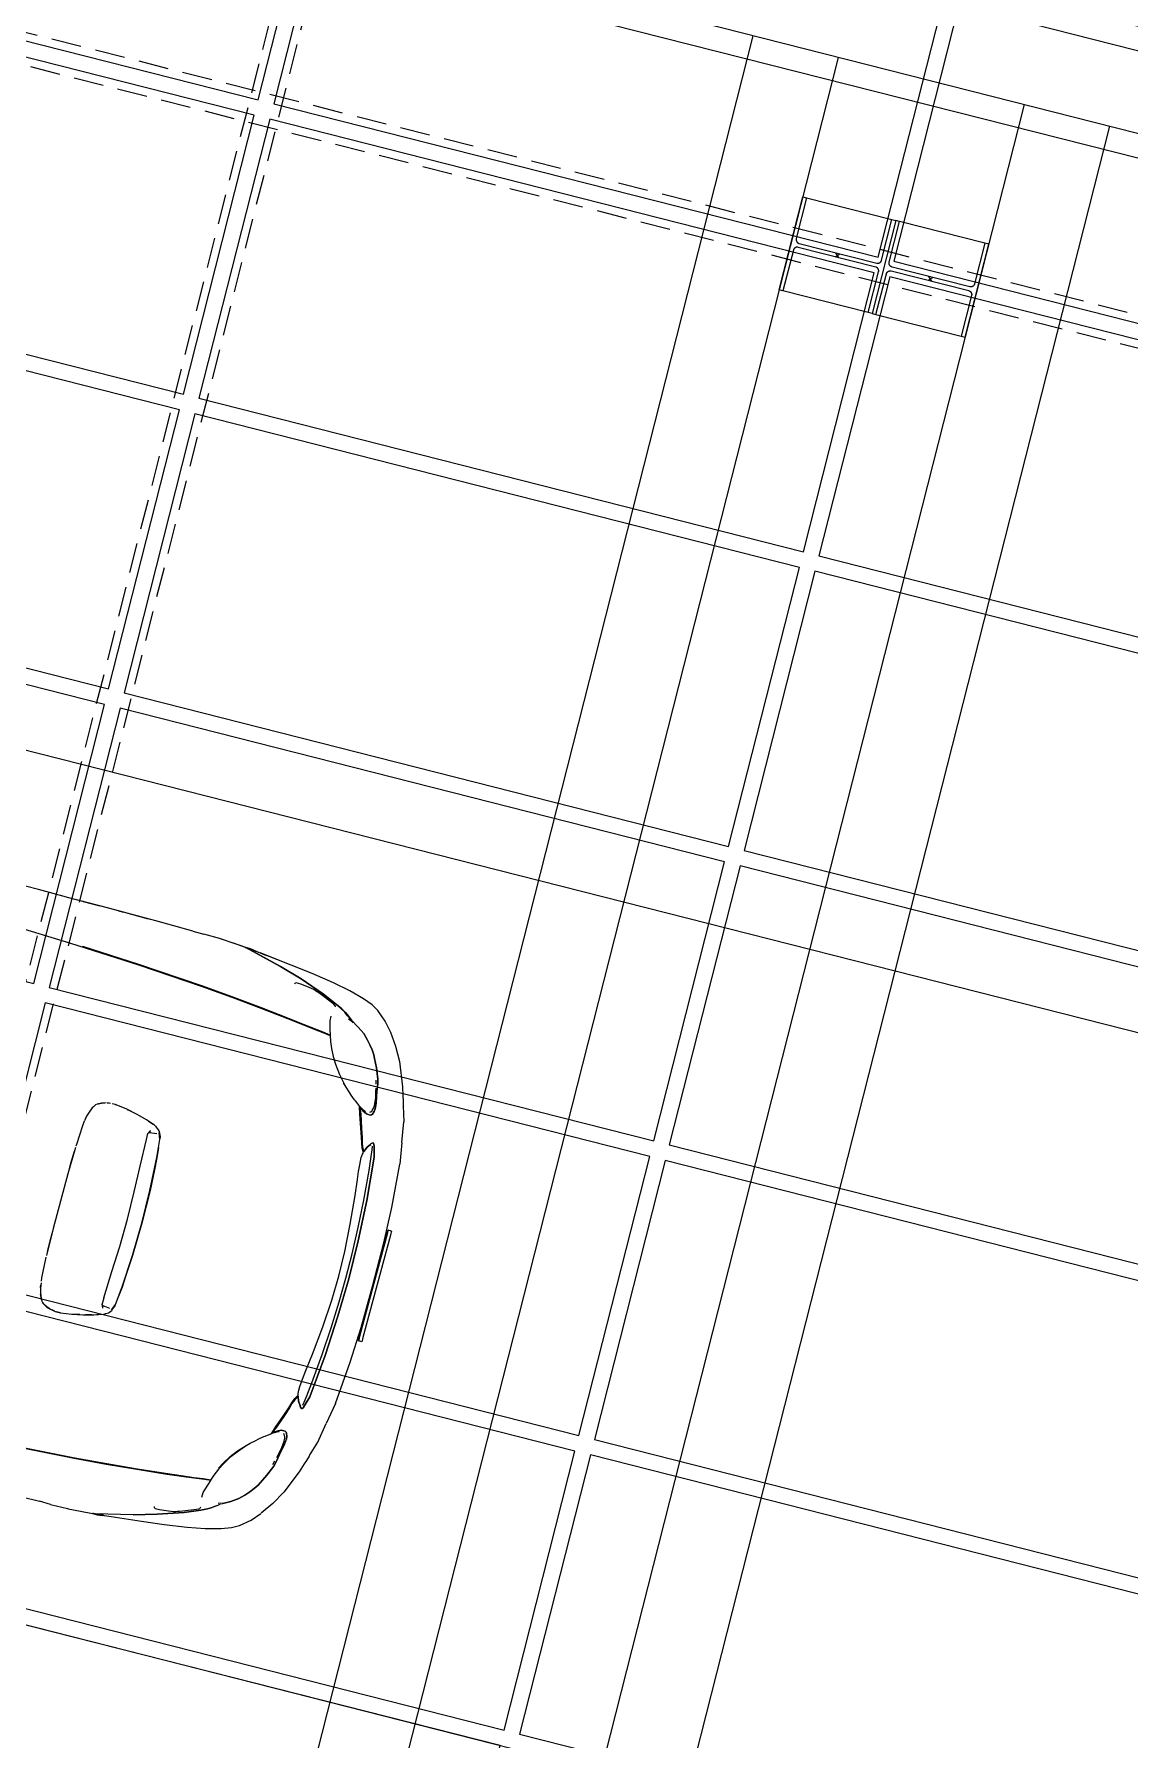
# Model space of a CAD drawing. Header units: inches. Extents: x 6322 to 85903, y -36042 to 7673.
# Drawn here: x 76991.2 to 77128.2, y 102.5 to 315.8 of the extents above; entities that cross this region are included whole.
import ezdxf

# ---------------------------------------------------------------- set-up
doc = ezdxf.new("R2010")
doc.units = ezdxf.units.IN
doc.header["$LTSCALE"] = 10
doc.linetypes.add('Amconstr', pattern=[9999, 9999, 0])
doc.linetypes.add('HIDDEN2', pattern=[0.1875, 0.125, -0.0625])
for name, color, linetype in [('ADSK_ASSOC_ENTITY_BACKUPS', 7, 'Continuous'), ('afaq', 6, 'Continuous'), ('CAR1', 250, 'Continuous'), ('PARK LINE', 2, 'Continuous'), ('SHADE COL', 7, 'Continuous'), ('SHADE I SEC BEAM', 11, 'HIDDEN2'), ('SOLAR PANEL', 10, 'Continuous'), ('WALL', 4, 'Continuous')]:
    doc.layers.add(name, color=color, linetype=linetype)

# ---------------------------------------------------------------- blocks, each defined once
blk = doc.blocks.new('A$C66fa2cac')
at = {"layer": 'SHADE COL', "color": 1, "linetype": 'Amconstr', "lineweight": 25}
for p, q in [((-5.5, 6), (5.5, 6)), ((-0.25, 0.25), (0.25, -0.25)), ((0.25, 0.25), (-0.25, -0.25)), ((5.5, -6), (-5.5, -6))]:
    blk.add_line(p, q, dxfattribs=at)
at = {"layer": 'SHADE COL', "linetype": 'Amconstr', "lineweight": 25}
blk.add_lwpolyline([(-6, -6), (-6, 6), (-5.5, 6), (-5.5, 0.75, 0.414214), (-5, 0.25), (5, 0.25, 0.414214), (5.5, 0.75), (5.5, 6), (6, 6), (6, -6), (5.5, -6), (5.5, -0.75, 0.414214), (5, -0.25), (-5, -0.25, 0.414214), (-5.5, -0.75), (-5.5, -6), (-6, -6)], format="xyb", dxfattribs=at)
blk = doc.blocks.new('A$Cea46d825')
at = {"layer": 'SHADE COL', "linetype": 'Amconstr', "lineweight": 25, "rotation": 90.0000000005737}
blk.add_blockref('A$C66fa2cac', (-6, 18), dxfattribs=at)
at = {"layer": 'SHADE COL', "linetype": 'Amconstr', "lineweight": 25, "xscale": -1, "rotation": 89.99999999931063}
blk.add_blockref('A$C66fa2cac', (-6, 6), dxfattribs=at)
blk = doc.blocks.new('*U72')
at = {"layer": 'SHADE COL', "linetype": 'Amconstr', "lineweight": 25, "rotation": 255.7461911174031}
blk.add_blockref('A$Cea46d825', (-13.11, -2.86), dxfattribs=at)
blk = doc.blocks.new('*U71')
at = {"layer": 'SHADE COL', "color": 0, "linetype": 'ByBlock', "lineweight": -2}
blk.add_blockref('*U72', (-224.55, -883.92), dxfattribs=at)
blk = doc.blocks.new('*U174')
at = {"layer": 'SOLAR PANEL'}
blk.add_lwpolyline([(-39, 18), (-39, -18), (39, -18), (39, 18)], close=True, dxfattribs=at)
blk = doc.blocks.new('*U173')
at = {"layer": 'SOLAR PANEL', "color": 0, "linetype": 'ByBlock', "lineweight": -2}
for p in [(80, 950), (160, 950), (240, 950), (80, 912), (160, 912), (240, 912), (80, 874), (160, 874), (240, 874), (80, 836), (160, 836), (240, 836), (160, 798), (240, 798), (160, 760), (240, 760), (160, 722)]:
    blk.add_blockref('*U174', p, dxfattribs=at)
blk = doc.blocks.new('*U69')
at = {"layer": 'SOLAR PANEL', "xscale": -1, "rotation": 165.7461911174656}
blk.add_blockref('*U173', (-184.49, 86.07), dxfattribs=at)
blk = doc.blocks.new('*U70')
at = {"layer": 'ADSK_ASSOC_ENTITY_BACKUPS', "linetype": 'Amconstr', "lineweight": 25}
blk.add_blockref('*U69', (0, 0), dxfattribs=at)
at = {"layer": 'SOLAR PANEL', "color": 0, "linetype": 'ByBlock', "lineweight": -2}
blk.add_blockref('*U69', (0, 0), dxfattribs=at)
blk = doc.blocks.new('*U67')
at = {"layer": 'SHADE I SEC BEAM', "ltscale": 3}
blk.add_lwpolyline([(-232.13, 56.91), (-231.15, 60.78), (232.13, -56.91), (231.15, -60.78)], close=True, dxfattribs=at)
blk = doc.blocks.new('*U68')
at = {"layer": 'SHADE I SEC BEAM', "color": 0, "linetype": 'ByBlock', "lineweight": -2}
blk.add_blockref('*U67', (-224.55, -883.92), dxfattribs=at)
blk = doc.blocks.new('*U154')
at = {"layer": 'PARK LINE', "linetype": 'Amconstr', "lineweight": 25}
blk.add_line((218.07, -55.4), (-218.07, 55.4), dxfattribs=at)
blk = doc.blocks.new('*U155')
at = {"layer": 'PARK LINE', "color": 0, "linetype": 'ByBlock', "lineweight": -2}
for p in [(-182.69, -719.16), (-208.79, -821.89), (-234.89, -924.63)]:
    blk.add_blockref('*U154', p, dxfattribs=at)
blk = doc.blocks.new('*U129')
at = {"layer": 'SHADE I SEC BEAM', "ltscale": 3}
blk.add_lwpolyline([(-119.45, -478.32), (-123.32, -477.33), (119.45, 478.32), (123.32, 477.33)], close=True, dxfattribs=at)
blk = doc.blocks.new('*U130')
at = {"layer": 'WALL', "color": 0, "linetype": 'ByBlock', "lineweight": -2}
blk.add_blockref('*U129', (127.94, -32.5), dxfattribs=at)
blk = doc.blocks.new('A$C6e495745')
at = {"layer": 'CAR1'}
for p, q in [((15.07, 76.99), (12.86, 76.56)), ((17.94, 77.41), (15.07, 76.99)), ((20.77, 77.75), (17.94, 77.41)), ((19.11, 76.41), (21.99, 77.25)), ((21.99, 77.25), (19.11, 76.41)), ((24.58, 78.19), (20.77, 77.75)), ((21.99, 77.25), (26.64, 78.37)), ((24.3, 78.16), (25.74, 78.35)), ((25.52, 78.28), (25.14, 78.23)), ((25.52, 78.28), (25.6, 78.29)), ((25.6, 78.29), (26.94, 78.43)), ((26.34, 78.41), (25.74, 78.35)), ((26.94, 78.43), (26.34, 78.41)), ((26.64, 78.37), (26.75, 78.39)), ((26.75, 78.39), (26.64, 78.37)), ((26.75, 78.39), (26.84, 78.4)), ((26.84, 78.4), (26.75, 78.39)), ((26.84, 78.4), (26.92, 78.41)), ((26.92, 78.41), (26.84, 78.4)), ((26.96, 78.42), (26.87, 78.4)), ((27.57, 78.47), (26.94, 78.43)), ((28.49, 78.54), (26.96, 78.42)), ((30.04, 78.64), (28.49, 78.54)), ((30.04, 78.64), (30.13, 78.64)), ((32.33, 78.68), (30.13, 78.64)), ((32.33, 78.68), (33.75, 78.67)), ((36.21, 78.7), (33.75, 78.67)), ((8.8, 75.09), (7.59, 74.06)), ((9.71, 75.6), (8.8, 75.09)), ((10.92, 76.06), (9.71, 75.6)), ((12.86, 76.56), (10.92, 76.06)), ((14, 74.49), (15.93, 75.31)), ((15.93, 75.31), (14, 74.49)), ((16.13, 75.17), (14.53, 74.53)), ((15.93, 75.31), (19.11, 76.41)), ((19.11, 76.41), (15.93, 75.31)), ((16.51, 75.31), (16.13, 75.17)), ((16.76, 75.39), (16.51, 75.31)), ((16.98, 75.46), (16.76, 75.39)), ((17.24, 75.53), (16.98, 75.46)), ((18.17, 75.68), (17.24, 75.53)), ((18.99, 75.77), (18.17, 75.68)), ((19.57, 75.77), (18.99, 75.77)), ((19.72, 75.68), (19.57, 75.77)), ((19.74, 75.58), (19.72, 75.68)), ((5.51, 71.36), (6.59, 72.91)), ((7.59, 74.06), (6.61, 72.93)), ((10.64, 72.46), (11.67, 73.07)), ((11.67, 73.07), (10.64, 72.46)), ((11.72, 72.99), (11.49, 72.87)), ((11.89, 73.21), (11.78, 73.13)), ((11.78, 73.02), (12.12, 73.13)), ((11.84, 73.21), (12.18, 73.45)), ((12.3, 73.49), (11.89, 73.21)), ((12.18, 73.45), (12.68, 73.79)), ((12.77, 73.81), (12.3, 73.49)), ((12.68, 73.79), (13.21, 74.13)), ((13.21, 74.13), (12.68, 73.79)), ((13.21, 74.13), (14, 74.49)), ((14, 74.49), (13.21, 74.13)), ((14.09, 74.13), (14.14, 74.26)), ((14.17, 74.32), (14.14, 74.26)), ((14.32, 74.41), (14.17, 74.32)), ((14.27, 72.88), (14.26, 72.3)), ((14.53, 74.53), (14.32, 74.41)), ((39.15, 72.8), (30.9, 72.26)), ((30.95, 72.39), (39.24, 72.92)), ((4.55, 69.63), (5.51, 71.36)), ((8.25, 70.16), (8.67, 70.71)), ((8.67, 70.71), (8.25, 70.16)), ((8.67, 70.71), (9.16, 71.26)), ((9.16, 71.26), (8.67, 70.71)), ((9.16, 71.26), (9.77, 71.85)), ((9.77, 71.85), (9.16, 71.26)), ((9.77, 71.85), (10.64, 72.46)), ((10.64, 72.46), (9.77, 71.85)), ((13.53, 69.83), (13.77, 70.58)), ((13.96, 71.24), (13.72, 70.58)), ((13.72, 70.58), (14.55, 70.68)), ((13.72, 70.57), (13.72, 70.58)), ((13.72, 70.58), (13.73, 70.58)), ((14.69, 70.61), (13.74, 70.5)), ((13.77, 70.58), (13.77, 70.59)), ((14.12, 71.78), (13.96, 71.24)), ((14.26, 72.3), (14.12, 71.78)), ((14.55, 70.68), (16.81, 70.98)), ((15.87, 70.76), (14.69, 70.61)), ((17.19, 70.92), (15.87, 70.76)), ((16.81, 70.98), (19.49, 71.3)), ((19.43, 71.18), (17.19, 70.92)), ((22.96, 71.55), (19.43, 71.18)), ((19.49, 71.3), (23.02, 71.67)), ((26.83, 71.92), (22.96, 71.55)), ((23.02, 71.67), (23.02, 71.67)), ((23.03, 71.67), (26.89, 72.04)), ((23.03, 71.67), (23.03, 71.67)), ((30.9, 72.26), (26.83, 71.92)), ((26.89, 72.04), (30.95, 72.39)), ((3.35, 66.7), (4.55, 69.63)), ((7.13, 68.13), (7.67, 69.2)), ((7.67, 69.2), (7.13, 68.13)), ((7.67, 69.2), (7.85, 69.6)), ((7.85, 69.6), (7.67, 69.2)), ((7.85, 69.6), (8.25, 70.16)), ((8.25, 70.16), (7.85, 69.6)), ((12.73, 68.11), (13.17, 68.99)), ((12.82, 68.11), (13.2, 68.87)), ((13.17, 68.99), (13.53, 69.83)), ((3.01, 65.57), (3.35, 66.7)), ((6.3, 65.24), (6.44, 66.23)), ((6.44, 66.23), (6.3, 65.24)), ((6.44, 66.23), (6.59, 66.8)), ((6.59, 66.8), (6.44, 66.23)), ((6.59, 66.8), (7.13, 68.13)), ((7.13, 68.13), (6.59, 66.8)), ((6.77, 66.63), (6.63, 66.15)), ((10.51, 65.15), (11.36, 66.14)), ((11.49, 66.16), (10.6, 65.24)), ((11.36, 66.14), (12.2, 67.25)), ((12.18, 67.06), (11.49, 66.16)), ((12.18, 67.06), (12.82, 68.11)), ((12.18, 67.06), (12.18, 67.06)), ((12.2, 67.25), (12.73, 68.11)), ((2.63, 64.37), (2.07, 62.49)), ((2.63, 64.37), (2.66, 64.45)), ((2.66, 64.45), (2.85, 65.07)), ((2.85, 65.07), (3.01, 65.57)), ((6.02, 63.83), (6.19, 64.68)), ((6.19, 64.68), (6.02, 63.83)), ((6.24, 64.51), (6.14, 63.46)), ((6.19, 64.68), (6.3, 65.24)), ((6.3, 65.24), (6.19, 64.68)), ((6.43, 65.3), (6.24, 64.51)), ((6.51, 65.66), (6.43, 65.3)), ((9.3, 64.02), (8.75, 63.57)), ((9.66, 64.36), (9.3, 64.02)), ((10.17, 64.82), (9.66, 64.36)), ((10.6, 65.24), (10.17, 64.82)), ((2.07, 62.49), (1.64, 59.96)), ((5.96, 63.12), (6.02, 63.83)), ((6.02, 63.83), (5.96, 63.12)), ((6, 62.8), (5.96, 63.12)), ((5.96, 63.12), (6, 62.8)), ((6.12, 62.41), (6, 62.8)), ((6, 62.8), (6.12, 62.41)), ((6.2, 62.29), (6.12, 62.41)), ((6.12, 62.41), (6.2, 62.29)), ((6.14, 63.46), (6.18, 63.06)), ((6.18, 63.06), (6.25, 62.85)), ((6.37, 62.21), (6.2, 62.29)), ((6.2, 62.29), (6.37, 62.21)), ((6.27, 62.8), (6.38, 62.63)), ((6.85, 62.24), (6.37, 62.21)), ((6.37, 62.21), (6.85, 62.24)), ((6.38, 62.63), (6.49, 62.57)), ((7.38, 62.51), (6.85, 62.24)), ((6.85, 62.24), (7.38, 62.51)), ((6.96, 60.35), (7.53, 62.03)), ((7.04, 62.51), (7.37, 62.62)), ((7.65, 62.05), (7.04, 60.35)), ((7.36, 62.56), (7.89, 62.9)), ((7.37, 62.62), (7.77, 62.85)), ((7.86, 62.82), (7.38, 62.51)), ((7.38, 62.51), (7.86, 62.82)), ((7.45, 62.66), (7.44, 62.66)), ((7.48, 62.67), (7.45, 62.66)), ((7.53, 62.03), (7.86, 62.82)), ((7.9, 62.89), (7.65, 62.05)), ((7.77, 62.85), (7.99, 62.99)), ((7.85, 62.8), (7.87, 62.8)), ((7.86, 62.82), (7.89, 62.9)), ((7.87, 62.85), (7.89, 62.86)), ((7.88, 62.86), (7.9, 62.87)), ((7.89, 62.9), (7.92, 62.91)), ((8.01, 63.01), (7.9, 62.89)), ((8.6, 63.47), (8.01, 63.01)), ((8.75, 63.57), (8.6, 63.47)), ((1.19, 57.26), (1.64, 59.96)), ((6.61, 59.27), (6.96, 60.35)), ((7.04, 60.35), (6.69, 59.29)), ((4.51, 57.27), (4.8, 58.37)), ((4.8, 58.37), (4.51, 57.27)), ((4.8, 58.37), (4.87, 58.58)), ((4.87, 58.58), (4.8, 58.37)), ((4.87, 58.58), (4.94, 58.8)), ((4.94, 58.8), (4.87, 58.58)), ((5, 58.09), (4.9, 57.26)), ((4.94, 58.8), (5.05, 58.95)), ((5.05, 58.95), (4.94, 58.8)), ((5.08, 58.52), (5, 58.09)), ((5.05, 58.95), (5.11, 58.97)), ((5.11, 58.97), (5.05, 58.95)), ((5.11, 58.97), (5.3, 58.83)), ((5.3, 58.83), (5.11, 58.97)), ((5.29, 58.67), (5.47, 58.52)), ((5.3, 58.83), (5.46, 58.57)), ((5.46, 58.57), (5.3, 58.83)), ((5.46, 58.57), (5.71, 58.18)), ((5.71, 58.18), (5.46, 58.57)), ((5.47, 58.52), (5.63, 58.25)), ((5.63, 58.25), (5.75, 58.07)), ((5.71, 58.18), (5.9, 57.67)), ((5.9, 57.67), (5.71, 58.18)), ((5.9, 57.67), (5.93, 57.56)), ((5.93, 57.56), (5.9, 57.67)), ((5.93, 57.56), (6.22, 58.11)), ((6.23, 57.96), (5.95, 57.47)), ((6.22, 58.11), (6.43, 58.67)), ((6.47, 58.58), (6.23, 57.96)), ((6.43, 58.67), (6.61, 59.27)), ((6.69, 59.29), (6.47, 58.58)), ((1.19, 57.26), (0.73, 51.79)), ((4, 51.79), (4.51, 57.27)), ((4.51, 57.27), (4, 51.79)), ((4.69, 55.5), (4.37, 51.76)), ((4.9, 57.26), (4.69, 55.5)), ((5.99, 55.86), (5.92, 55.04)), ((6, 57.56), (5.93, 57.56)), ((5.95, 57.47), (6.01, 57.26)), ((6.03, 56.36), (5.99, 55.86)), ((6, 57.56), (6, 57.55)), ((6.01, 57.26), (6.05, 56.83)), ((6.05, 56.83), (6.03, 56.36)), ((5.8, 54.01), (5.55, 52.03)), ((5.92, 55.04), (5.8, 54.01)), ((31.34, 53.45), (31.17, 53.23)), ((31.55, 53.67), (31.34, 53.45)), ((31.36, 53.48), (31.36, 53.47)), ((31.37, 53.48), (31.36, 53.48)), ((31.8, 53.85), (31.55, 53.67)), ((32.09, 54), (31.8, 53.85)), ((31.87, 53.89), (31.89, 53.91)), ((31.89, 53.91), (31.95, 53.93)), ((33.22, 54.39), (32.09, 54)), ((32.32, 54.08), (32.55, 54.18)), ((32.55, 54.18), (32.93, 54.29)), ((34.53, 54.74), (33.22, 54.39)), ((33.5, 54.47), (33.84, 54.57)), ((33.84, 54.57), (34.23, 54.66)), ((35.94, 55.02), (34.53, 54.74)), ((34.94, 54.82), (35.57, 54.96)), ((35.57, 54.96), (35.86, 55)), ((37.35, 55.22), (35.94, 55.02)), ((37.35, 55.22), (37.5, 55.24)), ((38.02, 55.23), (37.35, 55.22)), ((37.5, 55.24), (37.85, 55.23)), ((38.65, 55.13), (38.02, 55.23)), ((38.09, 55.22), (38.25, 55.21)), ((38.25, 55.21), (38.49, 55.15)), ((39.21, 54.94), (38.65, 55.13)), ((38.79, 55.08), (38.84, 55.07)), ((38.84, 55.07), (39.2, 54.94)), ((39.2, 54.94), (39.52, 54.78)), ((39.68, 54.69), (39.21, 54.94)), ((39.52, 54.78), (39.56, 54.76)), ((39.85, 54.56), (39.68, 54.69)), ((39.72, 54.66), (39.77, 54.64)), ((39.77, 54.64), (39.79, 54.61)), ((39.97, 54.41), (39.85, 54.56)), ((40.05, 54.25), (39.97, 54.41)), ((40.01, 54.33), (40.05, 54.27)), ((40.05, 54.27), (40.29, 53.77)), ((40.15, 54.07), (40.05, 54.25)), ((40.4, 53.45), (40.15, 54.07)), ((40.29, 53.77), (40.34, 53.61)), ((40.57, 52.88), (40.4, 53.45)), ((0.73, 51.79), (0.56, 47.23)), ((3.72, 46.64), (4, 51.79)), ((4, 51.79), (3.72, 46.64)), ((4.37, 51.76), (4.16, 48.27)), ((5.55, 52.03), (5.21, 48.4)), ((30.97, 52.44), (30.74, 50.11)), ((30.74, 50.12), (30.87, 51.45)), ((30.87, 51.45), (30.87, 51.46)), ((31.26, 53.2), (30.97, 52.44)), ((30.99, 52.5), (31.02, 52.76)), ((31.02, 52.76), (31.21, 53.21)), ((31.17, 53.23), (31.25, 53.19)), ((32.46, 52.95), (31.55, 53.07)), ((32.34, 53.08), (32.56, 52.85)), ((32.34, 53.08), (32.34, 53.08)), ((32.37, 53.3), (32.59, 52.78)), ((32.37, 53.22), (32.48, 53.03)), ((32.37, 53.22), (32.37, 53.22)), ((32.58, 51.99), (32.48, 48.59)), ((32.58, 51.99), (32.59, 52.79)), ((40.66, 52.24), (40.57, 52.88)), ((40.58, 52.81), (40.6, 52.75)), ((40.6, 52.75), (40.62, 52.52)), ((40.67, 52.03), (40.72, 51.62)), ((40.72, 51.62), (40.85, 49.18)), ((30.74, 50.11), (30.5, 45.97)), ((30.64, 48.6), (30.74, 50.12)), ((40.85, 49.18), (40.86, 48.96)), ((0, 48.81), (0, 48.93)), ((0, 48.93), (0.44, 48.92)), ((0, 48.62), (0, 48.81)), ((0, 48.38), (0, 48.62)), ((0, 35.14), (0, 48.38)), ((0.44, 48.92), (0.44, 48.8)), ((0.44, 48.8), (0.44, 48.92)), ((0.44, 48.8), (0.44, 48.6)), ((0.44, 48.61), (0.44, 48.8)), ((0.44, 48.39), (0.44, 48.61)), ((0.44, 48.6), (0.44, 48.38)), ((0.44, 35.14), (0.44, 48.39)), ((0.44, 48.38), (0.44, 35.14)), ((0.56, 47.23), (0.5, 41.76)), ((4.16, 48.27), (4.03, 44.87)), ((5.21, 48.4), (4.99, 44.91)), ((30.49, 45.97), (30.64, 48.6)), ((32.48, 48.59), (32.34, 45.28)), ((40.94, 45.3), (40.87, 48.75)), ((40.88, 48.26), (40.93, 46.71)), ((3.62, 41.76), (3.72, 46.64)), ((3.72, 46.64), (3.62, 41.76)), ((4.03, 44.87), (3.99, 41.76)), ((4.99, 44.91), (4.91, 41.76)), ((30.5, 45.97), (30.43, 41.76)), ((30.43, 41.76), (30.49, 45.97)), ((32.34, 45.28), (32.26, 41.76)), ((40.93, 46.71), (40.93, 45.62)), ((40.94, 41.76), (40.94, 45.3)), ((0.5, 41.76), (0.56, 36.29)), ((3.72, 36.88), (3.62, 41.76)), ((3.62, 41.76), (3.72, 36.88)), ((3.99, 41.76), (4.03, 38.65)), ((4.91, 41.76), (4.99, 38.61)), ((30.43, 41.76), (30.5, 37.55)), ((30.49, 37.55), (30.43, 41.76)), ((32.26, 41.76), (32.34, 38.24)), ((40.94, 38.22), (40.94, 41.76)), ((4.03, 38.65), (4.16, 35.25)), ((4.99, 38.61), (5.21, 35.11)), ((0.56, 36.29), (0.73, 31.73)), ((4, 31.73), (3.72, 36.88)), ((3.72, 36.88), (4, 31.73)), ((30.64, 34.92), (30.49, 37.55)), ((30.5, 37.55), (30.74, 33.36)), ((32.34, 38.24), (32.48, 34.93)), ((40.87, 34.77), (40.94, 38.22)), ((40.93, 36.81), (40.88, 35.25)), ((40.93, 37.89), (40.93, 36.81)), ((0, 34.93), (0, 35.14)), ((0, 34.74), (0, 34.93)), ((0, 34.6), (0, 34.74)), ((0, 34.6), (0.44, 34.6)), ((0, 34.6), (0.44, 34.6)), ((0.44, 34.93), (0.44, 35.14)), ((0.44, 35.14), (0.44, 34.91)), ((0.44, 34.73), (0.44, 34.93)), ((0.44, 34.91), (0.44, 34.72)), ((0.44, 34.6), (0.44, 34.73)), ((0.44, 34.72), (0.44, 34.6)), ((0.44, 34.6), (0.44, 34.6)), ((4.16, 35.25), (4.37, 31.76)), ((5.21, 35.11), (5.55, 31.49)), ((30.74, 33.4), (30.64, 34.92)), ((32.48, 34.93), (32.58, 31.53)), ((40.85, 34.34), (40.72, 31.9)), ((40.86, 34.55), (40.85, 34.34)), ((30.87, 32.08), (30.74, 33.4)), ((30.74, 33.36), (30.97, 31.08)), ((0.73, 31.73), (1.19, 26.26)), ((4.51, 26.25), (4, 31.73)), ((4, 31.73), (4.51, 26.25)), ((4.37, 31.76), (4.69, 28.02)), ((5.55, 31.49), (5.8, 29.51)), ((30.97, 31.08), (31.26, 30.31)), ((31.02, 30.76), (30.99, 31.01)), ((31.21, 30.31), (31.02, 30.76)), ((31.25, 30.33), (31.17, 30.29)), ((31.17, 30.29), (31.34, 30.06)), ((31.34, 30.06), (31.55, 29.85)), ((31.36, 30.04), (31.36, 30.03)), ((31.36, 30.03), (31.37, 30.03)), ((32.44, 30.55), (31.51, 30.44)), ((32.34, 30.43), (32.56, 30.67)), ((32.37, 30.3), (32.59, 30.74)), ((32.58, 31.53), (32.59, 30.74)), ((40.15, 29.45), (40.4, 30.07)), ((40.4, 30.07), (40.57, 30.64)), ((40.57, 30.64), (40.66, 31.28)), ((40.62, 31), (40.6, 30.76)), ((40.72, 31.9), (40.66, 31.28)), ((4.69, 28.02), (4.9, 26.25)), ((5.8, 29.51), (5.92, 28.48)), ((5.92, 28.48), (5.99, 27.66)), ((31.55, 29.85), (31.8, 29.67)), ((31.8, 29.67), (32.09, 29.52)), ((31.89, 29.61), (31.87, 29.63)), ((31.95, 29.59), (31.89, 29.61)), ((32.09, 29.52), (33.22, 29.13)), ((32.55, 29.34), (32.32, 29.44)), ((32.93, 29.23), (32.55, 29.34)), ((33.22, 29.13), (34.53, 28.78)), ((33.84, 28.95), (33.5, 29.05)), ((34.23, 28.86), (33.84, 28.95)), ((34.53, 28.78), (35.94, 28.5)), ((35.57, 28.56), (34.94, 28.7)), ((35.86, 28.52), (35.57, 28.56)), ((35.94, 28.5), (37.35, 28.3)), ((37.5, 28.28), (37.35, 28.3)), ((37.87, 28.29), (37.5, 28.28)), ((38.25, 28.3), (38.08, 28.3)), ((38.51, 28.37), (38.25, 28.3)), ((38.65, 28.39), (39.21, 28.58)), ((38.84, 28.45), (38.79, 28.44)), ((39.2, 28.57), (38.84, 28.45)), ((39.52, 28.74), (39.2, 28.57)), ((39.21, 28.58), (39.68, 28.83)), ((39.58, 28.77), (39.52, 28.74)), ((39.68, 28.83), (39.85, 28.96)), ((39.85, 28.96), (40.05, 29.27)), ((40.05, 29.27), (40.15, 29.45)), ((1.64, 23.56), (1.19, 26.26)), ((4.8, 25.15), (4.51, 26.25)), ((4.51, 26.25), (4.8, 25.15)), ((4.9, 26.25), (5, 25.43)), ((5.9, 25.85), (5.71, 25.34)), ((5.71, 25.34), (5.9, 25.85)), ((5.93, 25.96), (5.9, 25.85)), ((5.9, 25.85), (5.93, 25.96)), ((6.22, 25.41), (5.93, 25.96)), ((5.93, 25.96), (6, 25.96)), ((6.01, 26.26), (5.95, 26.04)), ((5.95, 26.04), (6.23, 25.56)), ((5.99, 27.66), (6.03, 27.16)), ((6, 25.97), (6, 25.96)), ((6.05, 26.69), (6.01, 26.26)), ((6.03, 27.16), (6.05, 26.69)), ((1.64, 23.56), (2.07, 21.03)), ((4.87, 24.94), (4.8, 25.15)), ((4.8, 25.15), (4.87, 24.94)), ((4.94, 24.72), (4.87, 24.94)), ((4.87, 24.94), (4.94, 24.72)), ((5.05, 24.57), (4.94, 24.72)), ((4.94, 24.72), (5.05, 24.57)), ((5, 25.43), (5.08, 24.99)), ((5.11, 24.55), (5.05, 24.57)), ((5.05, 24.57), (5.11, 24.55)), ((5.3, 24.69), (5.11, 24.55)), ((5.11, 24.55), (5.3, 24.69)), ((5.47, 25), (5.29, 24.85)), ((5.46, 24.95), (5.3, 24.69)), ((5.3, 24.69), (5.46, 24.95)), ((5.71, 25.34), (5.46, 24.95)), ((5.46, 24.95), (5.71, 25.34)), ((5.63, 25.26), (5.47, 25)), ((5.75, 25.45), (5.63, 25.26)), ((6.43, 24.85), (6.22, 25.41)), ((6.23, 25.56), (6.47, 24.94)), ((6.61, 24.25), (6.43, 24.85)), ((6.47, 24.94), (6.69, 24.23)), ((6.96, 23.17), (6.61, 24.25)), ((6.69, 24.23), (7.04, 23.17)), ((7.53, 21.49), (6.96, 23.17)), ((7.04, 23.17), (7.65, 21.47)), ((7.86, 20.7), (7.53, 21.49)), ((7.65, 21.47), (7.9, 20.63)), ((2.65, 19.1), (2.07, 21.03)), ((6, 20.72), (5.96, 20.4)), ((5.96, 20.4), (6, 20.72)), ((5.96, 20.4), (6.02, 19.68)), ((6.02, 19.68), (5.96, 20.4)), ((6.12, 21.11), (6, 20.72)), ((6, 20.72), (6.12, 21.11)), ((6.02, 19.68), (6.19, 18.84)), ((6.19, 18.84), (6.02, 19.68)), ((6.2, 21.23), (6.12, 21.11)), ((6.12, 21.11), (6.2, 21.23)), ((6.18, 20.46), (6.14, 20.06)), ((6.14, 20.06), (6.24, 19.01)), ((6.25, 20.67), (6.18, 20.46)), ((6.37, 21.31), (6.2, 21.23)), ((6.2, 21.23), (6.37, 21.31)), ((6.38, 20.89), (6.27, 20.71)), ((6.85, 21.28), (6.37, 21.31)), ((6.37, 21.31), (6.85, 21.28)), ((6.5, 20.95), (6.38, 20.89)), ((7.38, 21.01), (6.85, 21.28)), ((6.85, 21.28), (7.38, 21.01)), ((7.37, 20.9), (7.04, 21.01)), ((7.77, 20.67), (7.37, 20.9)), ((7.86, 20.7), (7.38, 21.01)), ((7.38, 21.01), (7.86, 20.7)), ((7.99, 20.53), (7.77, 20.67)), ((7.89, 20.62), (7.86, 20.7)), ((7.92, 20.61), (7.89, 20.62)), ((7.9, 20.63), (8.01, 20.51)), ((8.01, 20.51), (8.6, 20.05)), ((8.6, 20.05), (8.75, 19.95)), ((8.75, 19.95), (9.3, 19.49)), ((9.3, 19.49), (9.66, 19.16)), ((2.66, 19.07), (2.63, 19.14)), ((2.85, 18.45), (2.66, 19.07)), ((3.01, 17.94), (2.85, 18.45)), ((3.35, 16.82), (3.01, 17.94)), ((6.19, 18.84), (6.3, 18.28)), ((6.3, 18.28), (6.19, 18.84)), ((6.24, 19.01), (6.43, 18.21)), ((6.3, 18.28), (6.44, 17.28)), ((6.44, 17.28), (6.3, 18.28)), ((6.43, 18.21), (6.51, 17.85)), ((6.44, 17.28), (6.59, 16.71)), ((6.59, 16.71), (6.44, 17.28)), ((6.63, 17.37), (6.77, 16.89)), ((9.66, 19.16), (10.17, 18.7)), ((10.17, 18.7), (10.6, 18.28)), ((11.36, 17.37), (10.5, 18.37)), ((12.2, 16.27), (11.36, 17.37)), ((4.55, 13.89), (3.35, 16.82)), ((6.59, 16.71), (7.13, 15.39)), ((7.13, 15.39), (6.59, 16.71)), ((7.13, 15.39), (7.67, 14.32)), ((7.67, 14.32), (7.13, 15.39)), ((12.73, 15.41), (12.2, 16.27)), ((13.17, 14.53), (12.73, 15.41)), ((5.51, 12.16), (4.55, 13.89)), ((7.67, 14.32), (7.85, 13.92)), ((7.85, 13.92), (7.67, 14.32)), ((7.85, 13.92), (8.25, 13.36)), ((8.25, 13.36), (7.85, 13.92)), ((8.25, 13.36), (8.67, 12.81)), ((8.67, 12.81), (8.25, 13.36)), ((8.67, 12.81), (9.16, 12.26)), ((9.16, 12.26), (8.67, 12.81)), ((13.53, 13.69), (13.17, 14.53)), ((13.77, 12.94), (13.53, 13.69)), ((13.72, 12.93), (13.72, 12.94)), ((14.55, 12.83), (13.72, 12.93)), ((13.72, 12.93), (13.96, 12.28)), ((13.73, 12.93), (13.72, 12.93)), ((13.77, 12.93), (13.77, 12.94)), ((13.83, 13.01), (14.69, 12.9)), ((13.83, 13.01), (13.83, 13.01)), ((13.86, 12.94), (13.84, 13.01)), ((13.87, 12.92), (13.86, 12.94)), ((13.89, 12.93), (13.86, 12.93)), ((13.97, 12.99), (13.99, 12.92)), ((14.04, 12.93), (13.98, 12.93)), ((14.04, 12.98), (14.04, 12.93)), ((16.81, 12.54), (14.55, 12.83)), ((14.69, 12.9), (15.87, 12.76)), ((6.59, 10.61), (5.51, 12.16)), ((9.16, 12.26), (9.77, 11.67)), ((9.77, 11.67), (9.16, 12.26)), ((9.77, 11.67), (10.64, 11.06)), ((10.64, 11.06), (9.77, 11.67)), ((10.64, 11.06), (11.67, 10.45)), ((11.67, 10.45), (10.64, 11.06)), ((11.71, 10.52), (11.39, 10.71)), ((13.96, 12.28), (14.12, 11.73)), ((14.12, 11.73), (14.26, 11.22)), ((14.26, 11.22), (14.27, 10.64)), ((15.87, 12.76), (17.19, 12.6)), ((19.49, 12.22), (16.81, 12.54)), ((17.19, 12.6), (19.43, 12.34)), ((19.43, 12.34), (22.96, 11.97)), ((23.02, 11.85), (19.49, 12.22)), ((22.96, 11.97), (26.83, 11.6)), ((23.02, 11.85), (23.02, 11.85)), ((26.89, 11.48), (23.03, 11.85)), ((23.03, 11.85), (23.03, 11.85)), ((26.83, 11.6), (30.9, 11.26)), ((30.95, 11.13), (26.89, 11.48)), ((30.9, 11.26), (39.15, 10.72)), ((39.24, 10.6), (30.95, 11.13)), ((39.15, 10.72), (48.09, 10.31)), ((6.7, 10.48), (6.59, 10.61)), ((6.59, 10.6), (7.59, 9.46)), ((7.59, 9.46), (8.8, 8.43)), ((11.48, 10.66), (11.72, 10.53)), ((11.67, 10.45), (11.71, 10.52)), ((11.73, 10.48), (11.67, 10.45)), ((11.67, 10.45), (11.84, 10.31)), ((11.84, 10.31), (11.67, 10.45)), ((11.72, 10.53), (11.85, 10.48)), ((11.78, 10.5), (11.73, 10.48)), ((11.78, 10.39), (11.73, 10.48)), ((12.11, 10.39), (11.78, 10.5)), ((11.78, 10.39), (11.89, 10.31)), ((11.84, 10.31), (12.18, 10.07)), ((12.18, 10.07), (11.84, 10.31)), ((12.77, 9.7), (11.89, 10.31)), ((11.89, 10.31), (12.3, 10.03)), ((12.18, 10.07), (12.68, 9.73)), ((12.68, 9.73), (12.18, 10.07)), ((12.3, 10.03), (12.77, 9.7)), ((12.68, 9.73), (13.21, 9.39)), ((13.21, 9.39), (12.68, 9.73)), ((14.03, 9.04), (12.77, 9.7)), ((12.77, 9.7), (13.3, 9.37)), ((13.21, 9.39), (14, 9.03)), ((14, 9.03), (13.21, 9.39)), ((13.3, 9.37), (14.03, 9.04)), ((14, 9.03), (15.93, 8.21)), ((15.93, 8.21), (14, 9.03)), ((14.03, 9.04), (16.03, 8.19)), ((14.14, 9.25), (14.1, 9.38)), ((14.14, 9.25), (14.17, 9.2)), ((14.17, 9.2), (14.32, 9.1)), ((14.32, 9.1), (14.53, 8.99)), ((14.53, 8.99), (16.13, 8.35)), ((46.59, 10.24), (39.24, 10.6)), ((46.59, 10.24), (46.59, 10.24)), ((48.09, 10.31), (55.77, 10.06)), ((8.8, 8.43), (9.71, 7.92)), ((9.71, 7.92), (10.92, 7.46)), ((10.92, 7.46), (12.86, 6.96)), ((12.86, 6.96), (15.07, 6.53)), ((15.07, 6.53), (17.94, 6.1)), ((15.93, 8.21), (19.11, 7.1)), ((19.11, 7.1), (15.93, 8.21)), ((16.03, 8.19), (19.15, 7.11)), ((16.13, 8.35), (16.51, 8.21)), ((16.51, 8.21), (16.76, 8.12)), ((16.76, 8.12), (16.98, 8.05)), ((16.98, 8.05), (17.24, 7.98)), ((17.24, 7.98), (18.17, 7.84)), ((18.17, 7.84), (18.99, 7.74)), ((18.99, 7.74), (19.57, 7.75)), ((19.11, 7.1), (21.99, 6.27)), ((21.99, 6.27), (19.11, 7.1)), ((19.15, 7.11), (22.03, 6.28)), ((19.57, 7.75), (19.72, 7.84)), ((19.72, 7.84), (19.74, 7.94)), ((17.94, 6.1), (20.77, 5.76)), ((20.77, 5.76), (24.91, 5.3)), ((21.99, 6.27), (26.64, 5.15)), ((26.64, 5.15), (21.99, 6.27)), ((22.03, 6.28), (26.75, 5.14)), ((22.03, 6.28), (22.03, 6.28)), ((22.66, 5.55), (24.58, 5.33)), ((24.3, 5.36), (24.06, 5.39)), ((25.74, 5.17), (24.3, 5.36)), ((25.14, 5.29), (25.52, 5.23)), ((25.6, 5.22), (25.52, 5.23)), ((25.6, 5.22), (26.84, 5.11)), ((25.74, 5.17), (26.34, 5.11)), ((26.34, 5.11), (26.94, 5.09)), ((26.64, 5.15), (26.75, 5.12)), ((26.75, 5.12), (26.64, 5.15)), ((26.75, 5.14), (26.87, 5.11)), ((26.75, 5.14), (26.75, 5.14)), ((26.75, 5.12), (26.84, 5.11)), ((26.84, 5.11), (26.75, 5.12)), ((26.84, 5.11), (26.91, 5.11)), ((26.91, 5.11), (26.84, 5.11)), ((26.87, 5.11), (28.42, 4.98)), ((26.87, 5.11), (26.88, 5.11)), ((26.87, 5.11), (26.96, 5.1)), ((26.94, 5.09), (27.57, 5.05)), ((26.96, 5.1), (28.49, 4.97)), ((28.42, 4.98), (28.49, 4.97)), ((28.49, 4.97), (30.04, 4.88)), ((30.13, 4.87), (30.04, 4.88)), ((30.13, 4.87), (32.33, 4.84)), ((33.75, 4.85), (32.33, 4.84)), ((33.75, 4.85), (36.21, 4.82)), ((36.21, 4.82), (38.54, 4.8)), ((38.54, 4.8), (40.51, 4.8)), ((39.48, 4.84), (42.71, 4.81)), ((39.48, 4.84), (39.48, 4.84)), ((40.51, 4.8), (43.4, 4.81)), ((42.71, 4.81), (45.8, 4.83)), ((43.4, 4.81), (42.71, 4.81)), ((43.4, 4.81), (45.62, 4.82)), ((45.62, 4.82), (47.81, 4.83)), ((47.93, 4.84), (45.8, 4.83)), ((47.81, 4.83), (49.8, 4.84)), ((47.92, 4.84), (47.93, 4.84)), ((49.8, 4.84), (50.73, 4.84)), ((49.81, 4.84), (51.84, 4.85)), ((51.84, 4.85), (53.74, 4.85)), ((53.74, 4.85), (55.42, 4.85))]:
    blk.add_line(p, q, dxfattribs=at)

msp = doc.modelspace()

# ---------------------------------------------------------------- linework, layer by layer
at = {"linetype": 'Amconstr', "lineweight": 25}
msp.add_circle((60708.4733, -17819.81171), 18222, dxfattribs=at)
at = {"layer": 'afaq', "lineweight": -3}
for p, q in [((77081.06546, 315.57016), (76844.69644, -614.8758)), ((77091.72682, 312.86177), (76855.3578, -617.5842)), ((77114.98796, 306.95254), (76878.61895, -623.49342)), ((77125.64932, 304.24415), (76889.28031, -626.20182))]:
    msp.add_line(p, q, dxfattribs=at)
for points in [[(76890.87027, 388.64936), (76905.64334, 446.80224, -0.414213562), (76934.81371, 464.15416), (77324.43796, 365.17463, -0.414213562), (77341.78988, 336.00426), (77327.01682, 277.85139, -0.414213562), (77297.84644, 260.49946), (76908.2222, 359.47899, -0.414213562)], [(76900.56242, 386.18719), (76915.33548, 444.34006, -0.414213562), (76932.35153, 454.46201), (77321.97578, 355.48249, -0.414213562), (77332.09773, 338.46644), (77317.32467, 280.31356, -0.414213562), (77300.30862, 270.19161), (76910.68437, 369.17113, -0.414213562)]]:
    msp.add_lwpolyline(points, format="xyb", close=True, dxfattribs=at)

# ---------------------------------------------------------------- block references
at = {"layer": 'CAR1', "rotation": 164.9497587353136}
msp.add_blockref('A$C6e495745', (77044.85898, 199.53143), dxfattribs=at)
at = {"layer": 'PARK LINE', "linetype": 'Amconstr', "lineweight": 25, "xscale": -1, "rotation": 151.4923822348115}
msp.add_blockref('*U155', (76867.72703, -617.63116), dxfattribs=at)
at = {"layer": 'SHADE COL', "linetype": 'Amconstr', "lineweight": 25, "xscale": -1, "rotation": 151.4923822349141}
msp.add_blockref('*U71', (76872.8976, -597.27766), dxfattribs=at)
at = {"layer": 'SHADE I SEC BEAM', "linetype": 'Amconstr', "lineweight": 25, "xscale": -1, "rotation": 151.4923822347902}
msp.add_blockref('*U68', (76872.8976, -597.27766), dxfattribs=at)
at = {"layer": 'SOLAR PANEL', "linetype": 'Amconstr', "lineweight": 25, "xscale": -1, "rotation": 151.4923822348075}
msp.add_blockref('*U70', (76877.57574, -578.86258), dxfattribs=at)
at = {"layer": 'WALL'}
msp.add_blockref('*U130', (76779.6994, -103.11767), dxfattribs=at)

doc.saveas('drawing.dxf')
